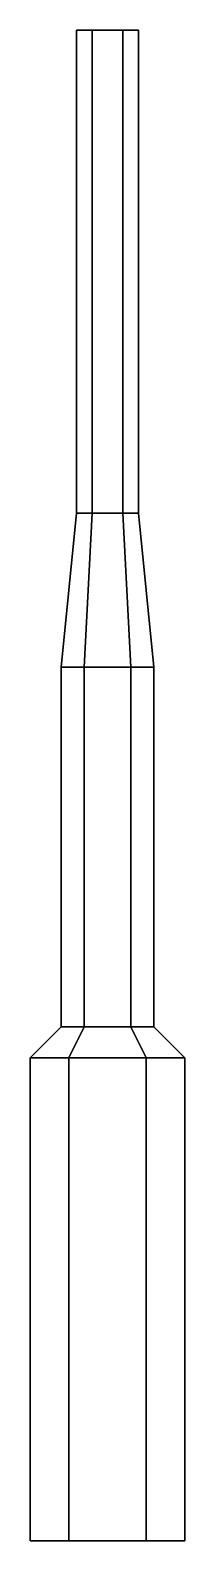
# Model space of a CAD drawing. Extents: x -0.07 to 0.08, y -0.07 to 1.4.
import ezdxf

# ---------------------------------------------------------------- set-up
doc = ezdxf.new("R2010")
doc.units = 0
doc.layers.add('BARREL', color=1, linetype='CONTINUOUS')

msp = doc.modelspace()

# ---------------------------------------------------------------- linework, layer by layer
at = {"layer": 'BARREL'}
for points in [[(-0.03, 1.4), (0.03, 1.4), (0.015, 1.4, -0.026), (-0.015, 1.4, -0.026)], [(-0.015, 0.93, -0.026), (-0.03, 0.93), (-0.03, 1.4), (-0.015, 1.4, -0.026)], [(-0.015, 1.4, 0.026), (0.015, 1.4, 0.026), (0.03, 1.4), (-0.03, 1.4)], [(-0.03, 0.93), (-0.015, 0.93, 0.026), (-0.015, 1.4, 0.026), (-0.03, 1.4)], [(0.015, 0.93, -0.026), (-0.015, 0.93, -0.026), (-0.015, 1.4, -0.026), (0.015, 1.4, -0.026)], [(-0.015, 0.93, 0.026), (0.015, 0.93, 0.026), (0.015, 1.4, 0.026), (-0.015, 1.4, 0.026)], [(0.03, 0.93), (0.015, 0.93, -0.026), (0.015, 1.4, -0.026), (0.03, 1.4)], [(0.015, 0.93, 0.026), (0.03, 0.93), (0.03, 1.4), (0.015, 1.4, 0.026)], [(-0.0225, 0.78, -0.039), (-0.045, 0.78), (-0.03, 0.93), (-0.015, 0.93, -0.026)], [(-0.045, 0.78), (-0.0225, 0.78, 0.039), (-0.015, 0.93, 0.026), (-0.03, 0.93)], [(0.0225, 0.78, -0.039), (-0.0225, 0.78, -0.039), (-0.015, 0.93, -0.026), (0.015, 0.93, -0.026)], [(-0.0225, 0.78, 0.039), (0.0225, 0.78, 0.039), (0.015, 0.93, 0.026), (-0.015, 0.93, 0.026)], [(0.045, 0.78), (0.0225, 0.78, -0.039), (0.015, 0.93, -0.026), (0.03, 0.93)], [(0.0225, 0.78, 0.039), (0.045, 0.78), (0.03, 0.93), (0.015, 0.93, 0.026)], [(-0.0225, 0.43, -0.039), (-0.045, 0.43), (-0.045, 0.78), (-0.0225, 0.78, -0.039)], [(-0.045, 0.43), (-0.0225, 0.43, 0.039), (-0.0225, 0.78, 0.039), (-0.045, 0.78)], [(0.0225, 0.43, -0.039), (-0.0225, 0.43, -0.039), (-0.0225, 0.78, -0.039), (0.0225, 0.78, -0.039)], [(-0.0225, 0.43, 0.039), (0.0225, 0.43, 0.039), (0.0225, 0.78, 0.039), (-0.0225, 0.78, 0.039)], [(0.045, 0.43), (0.0225, 0.43, -0.039), (0.0225, 0.78, -0.039), (0.045, 0.78)], [(0.0225, 0.43, 0.039), (0.045, 0.43), (0.045, 0.78), (0.0225, 0.78, 0.039)], [(-0.0375, 0.4, -0.065), (-0.075, 0.4), (-0.045, 0.43), (-0.0225, 0.43, -0.039)], [(-0.075, 0.4), (-0.0375, 0.4, 0.065), (-0.0225, 0.43, 0.039), (-0.045, 0.43)], [(0.0375, 0.4, -0.065), (-0.0375, 0.4, -0.065), (-0.0225, 0.43, -0.039), (0.0225, 0.43, -0.039)], [(-0.0375, 0.4, 0.065), (0.0375, 0.4, 0.065), (0.0225, 0.43, 0.039), (-0.0225, 0.43, 0.039)], [(0.075, 0.4), (0.0375, 0.4, -0.065), (0.0225, 0.43, -0.039), (0.045, 0.43)], [(0.0375, 0.4, 0.065), (0.075, 0.4), (0.045, 0.43), (0.0225, 0.43, 0.039)], [(-0.0375, -0.07, -0.065), (-0.075, -0.07), (-0.075, 0.4), (-0.0375, 0.4, -0.065)], [(-0.075, -0.07), (-0.0375, -0.07, 0.065), (-0.0375, 0.4, 0.065), (-0.075, 0.4)], [(0.0375, -0.07, -0.065), (-0.0375, -0.07, -0.065), (-0.0375, 0.4, -0.065), (0.0375, 0.4, -0.065)], [(-0.0375, -0.07, 0.065), (0.0375, -0.07, 0.065), (0.0375, 0.4, 0.065), (-0.0375, 0.4, 0.065)], [(0.075, -0.07), (0.0375, -0.07, -0.065), (0.0375, 0.4, -0.065), (0.075, 0.4)], [(0.0375, -0.07, 0.065), (0.075, -0.07), (0.075, 0.4), (0.0375, 0.4, 0.065)]]:
    msp.add_3dface(points, dxfattribs=at)

doc.saveas('drawing.dxf')
